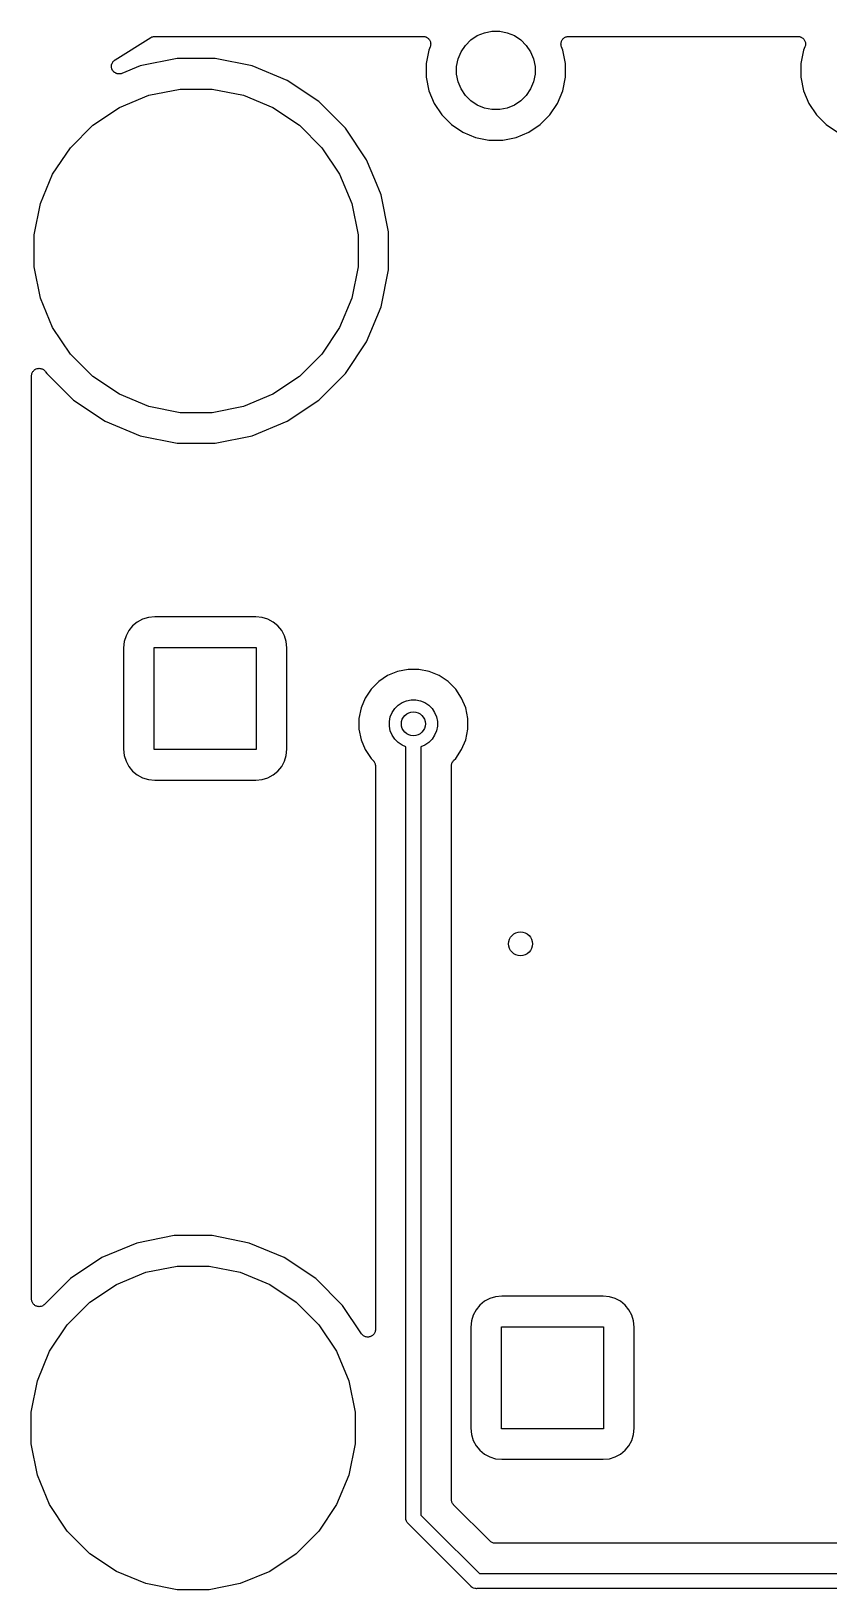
# Model space of a CAD drawing. Extents: x 83.1 to 154, y -94.5 to -68.3.
# Drawn here: x 83.13 to 96.43, y -94.44 to -68.45 of the extents above; entities that cross this region are included whole.
import ezdxf

# ---------------------------------------------------------------- set-up
doc = ezdxf.new("R2010")
doc.units = 0
doc.layers.add('BLACK', color=7, linetype='CONTINUOUS')

msp = doc.modelspace()

# ---------------------------------------------------------------- linework, layer by layer
at = {"layer": 'BLACK', "linetype": 'CONTINUOUS'}
for p, q in [((84.5249, -68.9255), (85.122, -68.5523)), ((85.122, -68.5523), (85.1235, -68.5514)), ((85.1235, -68.5514), (85.1323, -68.5472)), ((85.1323, -68.5472), (85.1409, -68.5426)), ((85.1409, -68.5426), (85.1434, -68.5418)), ((85.1434, -68.5418), (85.1458, -68.5407)), ((85.1458, -68.5407), (85.1553, -68.5382)), ((85.1553, -68.5382), (85.1646, -68.5354)), ((85.1646, -68.5354), (85.1673, -68.5352)), ((85.1673, -68.5352), (85.1698, -68.5345)), ((85.1698, -68.5345), (85.1796, -68.534)), ((85.1796, -68.534), (85.1893, -68.533)), ((85.1893, -68.533), (89.662, -68.533)), ((89.662, -68.533), (89.6631, -68.533)), ((89.6631, -68.533), (89.6632, -68.533)), ((89.6632, -68.533), (89.6632, -68.533)), ((89.6632, -68.533), (89.6638, -68.533)), ((89.6638, -68.533), (89.6759, -68.5344)), ((89.6759, -68.5344), (89.6878, -68.5356)), ((89.6878, -68.5356), (89.6881, -68.5357)), ((89.6881, -68.5357), (89.6885, -68.5358)), ((89.6885, -68.5358), (89.7, -68.5395)), ((89.7, -68.5395), (89.7115, -68.543)), ((89.7115, -68.543), (89.7118, -68.5432)), ((89.7118, -68.5432), (89.7121, -68.5433)), ((89.7121, -68.5433), (89.7227, -68.5491)), ((89.7227, -68.5491), (89.7333, -68.5548)), ((89.7333, -68.5548), (89.7335, -68.555)), ((89.7335, -68.555), (89.7338, -68.5552)), ((89.7338, -68.5552), (89.743, -68.563)), ((89.743, -68.563), (89.7523, -68.5707)), ((89.7523, -68.5707), (89.7525, -68.5709)), ((89.7525, -68.5709), (89.7528, -68.5711)), ((89.7528, -68.5711), (89.7604, -68.5806)), ((89.7604, -68.5806), (89.768, -68.5899)), ((89.768, -68.5899), (89.7681, -68.5902)), ((89.7681, -68.5902), (89.7683, -68.5905)), ((89.7683, -68.5905), (89.7739, -68.6012)), ((89.7739, -68.6012), (89.7796, -68.6118)), ((89.7796, -68.6118), (89.7796, -68.6121)), ((89.7796, -68.6121), (89.7798, -68.6124)), ((89.7798, -68.6124), (89.7832, -68.624)), ((89.7832, -68.624), (89.7867, -68.6355)), ((89.7867, -68.6355), (89.7867, -68.6359)), ((89.7867, -68.6359), (89.7868, -68.6362)), ((89.7868, -68.6362), (89.7879, -68.6483)), ((90.367, -68.6831), (90.4581, -68.592)), ((90.4581, -68.592), (90.5652, -68.5204)), ((90.5652, -68.5204), (90.6842, -68.4711)), ((90.6842, -68.4711), (90.8106, -68.446)), ((90.8106, -68.446), (90.9394, -68.446)), ((90.9394, -68.446), (91.0658, -68.4711)), ((91.0658, -68.4711), (91.1848, -68.5204)), ((91.1848, -68.5204), (91.2919, -68.592)), ((91.2919, -68.592), (91.383, -68.6831)), ((91.9623, -68.6466), (91.9635, -68.6345)), ((91.9635, -68.6345), (91.9636, -68.6341)), ((91.9636, -68.6341), (91.9637, -68.6338)), ((91.9637, -68.6338), (91.9673, -68.6224)), ((91.9673, -68.6224), (91.9709, -68.6108)), ((91.9709, -68.6108), (91.971, -68.6105)), ((91.971, -68.6105), (91.9711, -68.6102)), ((91.9711, -68.6102), (91.9769, -68.5996)), ((91.9769, -68.5996), (91.9827, -68.589)), ((91.9827, -68.589), (91.9829, -68.5887)), ((91.9829, -68.5887), (91.983, -68.5884)), ((91.983, -68.5884), (91.9908, -68.5791)), ((91.9908, -68.5791), (91.9985, -68.5699)), ((91.9985, -68.5699), (91.9987, -68.5697)), ((91.9987, -68.5697), (91.9989, -68.5694)), ((91.9989, -68.5694), (92.0082, -68.5619)), ((92.0082, -68.5619), (92.0177, -68.5542)), ((92.0177, -68.5542), (92.018, -68.5541)), ((92.018, -68.5541), (92.0182, -68.5539)), ((92.0182, -68.5539), (92.0288, -68.5483)), ((92.0288, -68.5483), (92.0396, -68.5426)), ((92.0396, -68.5426), (92.0399, -68.5425)), ((92.0399, -68.5425), (92.0402, -68.5423)), ((92.0402, -68.5423), (92.0518, -68.5389)), ((92.0518, -68.5389), (92.0633, -68.5354)), ((92.0633, -68.5354), (92.0636, -68.5354)), ((92.0636, -68.5354), (92.0639, -68.5353)), ((92.0639, -68.5353), (92.076, -68.5342)), ((92.076, -68.5342), (92.0879, -68.533)), ((92.0879, -68.533), (95.912, -68.533)), ((95.912, -68.533), (95.9131, -68.533)), ((95.9131, -68.533), (95.9132, -68.533)), ((95.9132, -68.533), (95.9132, -68.533)), ((95.9132, -68.533), (95.9138, -68.533)), ((95.9138, -68.533), (95.9259, -68.5344)), ((95.9259, -68.5344), (95.9378, -68.5356)), ((95.9378, -68.5356), (95.9381, -68.5357)), ((95.9381, -68.5357), (95.9385, -68.5358)), ((95.9385, -68.5358), (95.95, -68.5395)), ((95.95, -68.5395), (95.9615, -68.543)), ((95.9615, -68.543), (95.9618, -68.5432)), ((95.9618, -68.5432), (95.9621, -68.5433)), ((95.9621, -68.5433), (95.9727, -68.5491)), ((95.9727, -68.5491), (95.9833, -68.5548)), ((95.9833, -68.5548), (95.9835, -68.555)), ((95.9835, -68.555), (95.9838, -68.5552)), ((95.9838, -68.5552), (95.993, -68.563)), ((95.993, -68.563), (96.0023, -68.5707)), ((96.0023, -68.5707), (96.0025, -68.5709)), ((96.0025, -68.5709), (96.0028, -68.5711)), ((96.0028, -68.5711), (96.0104, -68.5806)), ((96.0104, -68.5806), (96.018, -68.5899)), ((96.018, -68.5899), (96.0181, -68.5902)), ((96.0181, -68.5902), (96.0183, -68.5905)), ((96.0183, -68.5905), (96.0239, -68.6012)), ((96.0239, -68.6012), (96.0296, -68.6118)), ((96.0296, -68.6118), (96.0296, -68.6121)), ((96.0296, -68.6121), (96.0298, -68.6124)), ((96.0298, -68.6124), (96.0332, -68.624)), ((96.0332, -68.624), (96.0367, -68.6355)), ((96.0367, -68.6355), (96.0367, -68.6359)), ((96.0367, -68.6359), (96.0368, -68.6362)), ((96.0368, -68.6362), (96.0379, -68.6483)), ((89.7577, -68.7611), (89.713, -68.9856)), ((89.7794, -68.7086), (89.7577, -68.7611)), ((89.7829, -68.6971), (89.7794, -68.7086)), ((89.7865, -68.6855), (89.7829, -68.6971)), ((89.7866, -68.6849), (89.7865, -68.6852)), ((89.7865, -68.6852), (89.7865, -68.6855)), ((89.7878, -68.673), (89.7866, -68.6849)), ((89.789, -68.6609), (89.7878, -68.673)), ((89.7879, -68.6483), (89.789, -68.6602)), ((89.789, -68.6602), (89.789, -68.6606)), ((89.789, -68.6606), (89.789, -68.6609)), ((90.2461, -68.9092), (90.2954, -68.7902)), ((90.2954, -68.7902), (90.367, -68.6831)), ((91.383, -68.6831), (91.4546, -68.7902)), ((91.4546, -68.7902), (91.5039, -68.9092)), ((91.961, -68.6584), (91.9623, -68.6466)), ((91.961, -68.6588), (91.961, -68.6584)), ((91.961, -68.6591), (91.961, -68.6588)), ((91.962, -68.6711), (91.961, -68.6591)), ((91.9631, -68.6831), (91.962, -68.6711)), ((91.9632, -68.6835), (91.9631, -68.6831)), ((91.9632, -68.6838), (91.9632, -68.6835)), ((91.9666, -68.6952), (91.9632, -68.6838)), ((91.9699, -68.707), (91.9666, -68.6952)), ((91.9702, -68.7076), (91.9699, -68.707)), ((91.9706, -68.7086), (91.9702, -68.7076)), ((91.9702, -68.7076), (91.9702, -68.7076)), ((91.9702, -68.7076), (91.9702, -68.7076)), ((91.9923, -68.7611), (91.9706, -68.7086)), ((92.037, -68.9856), (91.9923, -68.7611)), ((96.0077, -68.7611), (95.963, -68.9856)), ((96.0294, -68.7086), (96.0077, -68.7611)), ((96.0329, -68.6971), (96.0294, -68.7086)), ((96.0365, -68.6855), (96.0329, -68.6971)), ((96.0366, -68.6849), (96.0365, -68.6852)), ((96.0365, -68.6852), (96.0365, -68.6855)), ((96.0378, -68.673), (96.0366, -68.6849)), ((96.039, -68.6609), (96.0378, -68.673)), ((96.0379, -68.6483), (96.039, -68.6602)), ((96.039, -68.6602), (96.039, -68.6606)), ((96.039, -68.6606), (96.039, -68.6609)), ((84.4652, -69.0325), (84.4654, -69.0306)), ((84.4662, -69.043), (84.4652, -69.0325)), ((84.4653, -69.0287), (84.4667, -69.0183)), ((84.4654, -69.0306), (84.4653, -69.0287)), ((84.4669, -69.0535), (84.4662, -69.043)), ((84.4667, -69.0183), (84.4678, -69.0078)), ((84.4674, -69.0553), (84.4669, -69.0535)), ((84.4675, -69.0572), (84.4674, -69.0553)), ((84.4705, -69.0673), (84.4675, -69.0572)), ((84.4678, -69.0078), (84.4684, -69.006)), ((84.4684, -69.006), (84.4686, -69.0042)), ((84.4686, -69.0042), (84.472, -68.9942)), ((84.4732, -69.0774), (84.4705, -69.0673)), ((84.472, -68.9942), (84.4751, -68.9841)), ((84.474, -69.0791), (84.4732, -69.0774)), ((84.4746, -69.0809), (84.474, -69.0791)), ((84.4795, -69.0902), (84.4746, -69.0809)), ((84.4751, -68.9841), (84.476, -68.9825)), ((84.476, -68.9825), (84.4766, -68.9807)), ((84.4766, -68.9807), (84.4818, -68.9716)), ((84.4841, -69.0997), (84.4795, -69.0902)), ((84.4818, -68.9716), (84.4868, -68.9623)), ((84.4852, -69.1012), (84.4841, -69.0997)), ((84.4861, -69.1029), (84.4852, -69.1012)), ((84.4927, -69.1111), (84.4861, -69.1029)), ((84.4868, -68.9623), (84.488, -68.9609)), ((84.488, -68.9609), (84.489, -68.9592)), ((84.489, -68.9592), (84.4959, -68.9513)), ((84.4991, -69.1194), (84.4927, -69.1111)), ((84.4959, -68.9513), (84.5026, -68.9432)), ((84.5005, -69.1207), (84.4991, -69.1194)), ((84.5017, -69.1222), (84.5005, -69.1207)), ((84.5097, -69.1289), (84.5017, -69.1222)), ((84.5026, -68.9432), (84.5041, -68.942)), ((84.5041, -68.942), (84.5053, -68.9406)), ((84.5053, -68.9406), (84.5136, -68.9342)), ((84.5176, -69.1359), (84.5097, -69.1289)), ((84.5136, -68.9342), (84.5218, -68.9275)), ((84.5192, -69.1369), (84.5176, -69.1359)), ((84.5207, -69.1381), (84.5192, -69.1369)), ((84.5299, -69.1431), (84.5207, -69.1381)), ((84.5218, -68.9275), (84.5234, -68.9266)), ((84.5234, -68.9266), (84.5249, -68.9255)), ((84.539, -69.1484), (84.5299, -69.1431)), ((84.5408, -69.1491), (84.539, -69.1484)), ((84.5424, -69.15), (84.5408, -69.1491)), ((84.5524, -69.1531), (84.5424, -69.15)), ((84.5624, -69.1566), (84.5524, -69.1531)), ((84.5643, -69.1569), (84.5624, -69.1566)), ((84.6255, -69.1551), (84.6154, -69.158)), ((84.6357, -69.1525), (84.6255, -69.1551)), ((84.6374, -69.1517), (84.6357, -69.1525)), ((84.6392, -69.1512), (84.6374, -69.1517)), ((84.6408, -69.1505), (84.6392, -69.1512)), ((84.9417, -69.0259), (84.6408, -69.1505)), ((85.5614, -68.9026), (84.9417, -69.0259)), ((86.1934, -68.9026), (85.5614, -68.9026)), ((86.8131, -69.0259), (86.1934, -68.9026)), ((87.397, -69.2677), (86.8131, -69.0259)), ((89.713, -68.9856), (89.713, -69.2144)), ((90.221, -69.0356), (90.2461, -68.9092)), ((90.221, -69.1644), (90.221, -69.0356)), ((91.5039, -68.9092), (91.529, -69.0356)), ((91.529, -69.0356), (91.529, -69.1644)), ((92.037, -69.2144), (92.037, -68.9856)), ((95.963, -68.9856), (95.963, -69.2144)), ((84.5661, -69.1574), (84.5643, -69.1569)), ((84.5765, -69.1586), (84.5661, -69.1574)), ((84.5869, -69.16), (84.5765, -69.1586)), ((84.5888, -69.1599), (84.5869, -69.16)), ((84.5907, -69.1601), (84.5888, -69.1599)), ((84.6012, -69.1592), (84.5907, -69.1601)), ((84.6117, -69.1587), (84.6012, -69.1592)), ((84.6135, -69.1582), (84.6117, -69.1587)), ((84.6154, -69.158), (84.6135, -69.1582)), ((85.0898, -69.5144), (85.6115, -69.4106)), ((85.6115, -69.4106), (86.1433, -69.4106)), ((86.1433, -69.4106), (86.665, -69.5144)), ((87.9224, -69.6188), (87.397, -69.2677)), ((89.713, -69.2144), (89.7577, -69.4389)), ((90.2461, -69.2908), (90.221, -69.1644)), ((90.2954, -69.4098), (90.2461, -69.2908)), ((90.367, -69.5169), (90.2954, -69.4098)), ((91.4546, -69.4098), (91.383, -69.5169)), ((91.5039, -69.2908), (91.4546, -69.4098)), ((91.529, -69.1644), (91.5039, -69.2908)), ((91.9923, -69.4389), (92.037, -69.2144)), ((95.963, -69.2144), (96.0077, -69.4389)), ((84.5985, -69.7179), (85.0898, -69.5144)), ((86.665, -69.5144), (87.1563, -69.7179)), ((88.3692, -70.0656), (87.9224, -69.6188)), ((89.7577, -69.4389), (89.8452, -69.6504)), ((89.8452, -69.6504), (89.9724, -69.8407)), ((90.4581, -69.608), (90.367, -69.5169)), ((90.5652, -69.6796), (90.4581, -69.608)), ((91.2919, -69.608), (91.1848, -69.6796)), ((91.383, -69.5169), (91.2919, -69.608)), ((91.7776, -69.8407), (91.9047, -69.6504)), ((91.9047, -69.6504), (91.9923, -69.4389)), ((96.0077, -69.4389), (96.0952, -69.6504)), ((96.0952, -69.6504), (96.2224, -69.8407)), ((84.1562, -70.0134), (84.5985, -69.7179)), ((87.1563, -69.7179), (87.5986, -70.0134)), ((89.9724, -69.8407), (90.1343, -70.0026)), ((90.6842, -69.7289), (90.5652, -69.6796)), ((90.8106, -69.754), (90.6842, -69.7289)), ((90.9394, -69.754), (90.8106, -69.754)), ((91.0658, -69.7289), (90.9394, -69.754)), ((91.1848, -69.6796), (91.0658, -69.7289)), ((91.6157, -70.0026), (91.7776, -69.8407)), ((96.2224, -69.8407), (96.3843, -70.0026)), ((83.7802, -70.3894), (84.1562, -70.0134)), ((87.5986, -70.0134), (87.9746, -70.3894)), ((88.7203, -70.591), (88.3692, -70.0656)), ((90.1343, -70.0026), (90.3246, -70.1298)), ((90.3246, -70.1298), (90.5361, -70.2173)), ((91.2139, -70.2173), (91.4254, -70.1298)), ((91.4254, -70.1298), (91.6157, -70.0026)), ((96.3843, -70.0026), (96.5746, -70.1298)), ((83.4847, -70.8317), (83.7802, -70.3894)), ((87.9746, -70.3894), (88.2701, -70.8317)), ((90.5361, -70.2173), (90.7606, -70.262)), ((90.7606, -70.262), (90.9894, -70.262)), ((90.9894, -70.262), (91.2139, -70.2173)), ((88.8569, -70.9207), (88.7203, -70.591)), ((83.2812, -71.323), (83.4847, -70.8317)), ((88.2701, -70.8317), (88.4736, -71.323)), ((88.9621, -71.1749), (88.8569, -70.9207)), ((89.0854, -71.7946), (88.9621, -71.1749)), ((83.1774, -71.8447), (83.2812, -71.323)), ((88.4736, -71.323), (88.5774, -71.8447)), ((83.1774, -72.3765), (83.1774, -71.8447)), ((88.5774, -71.8447), (88.5774, -72.3765)), ((89.0854, -72.4266), (89.0854, -71.7946)), ((83.2812, -72.8982), (83.1774, -72.3765)), ((88.5774, -72.3765), (88.4736, -72.8982)), ((88.9621, -73.0463), (89.0854, -72.4266)), ((83.4847, -73.3895), (83.2812, -72.8982)), ((88.4736, -72.8982), (88.2701, -73.3895)), ((88.7203, -73.6302), (88.9621, -73.0463)), ((83.7802, -73.8317), (83.4847, -73.3895)), ((88.2701, -73.3895), (87.9746, -73.8317)), ((84.1562, -74.2078), (83.7802, -73.8317)), ((87.9746, -73.8317), (87.5986, -74.2078)), ((88.3692, -74.1556), (88.7203, -73.6302)), ((83.1808, -74.0977), (83.1902, -74.0901)), ((83.1902, -74.0901), (83.1903, -74.0901)), ((83.1903, -74.0901), (83.1905, -74.09)), ((83.1905, -74.09), (83.2013, -74.0843)), ((83.2013, -74.0843), (83.2121, -74.0786)), ((83.2121, -74.0786), (83.2123, -74.0785)), ((83.2123, -74.0785), (83.2124, -74.0785)), ((83.2124, -74.0785), (83.2239, -74.0751)), ((83.2239, -74.0751), (83.2359, -74.0715)), ((83.2359, -74.0715), (83.236, -74.0715)), ((83.236, -74.0715), (83.2362, -74.0715)), ((83.2362, -74.0715), (83.2482, -74.0704)), ((83.2482, -74.0704), (83.2606, -74.0692)), ((83.2606, -74.0692), (83.2607, -74.0692)), ((83.2607, -74.0692), (83.2609, -74.0692)), ((83.2609, -74.0692), (83.2731, -74.0705)), ((83.2731, -74.0705), (83.2852, -74.0718)), ((83.2852, -74.0718), (83.2854, -74.0718)), ((83.2854, -74.0718), (83.2855, -74.0718)), ((83.2855, -74.0718), (83.2973, -74.0755)), ((83.2973, -74.0755), (83.3089, -74.079)), ((83.3089, -74.079), (83.3091, -74.0791)), ((83.3091, -74.0791), (83.3092, -74.0791)), ((83.3092, -74.0791), (83.32, -74.085)), ((83.32, -74.085), (83.3307, -74.0908)), ((83.3307, -74.0908), (83.3309, -74.0909)), ((83.3309, -74.0909), (83.331, -74.0909)), ((83.331, -74.0909), (83.3404, -74.0987)), ((83.133, -74.1945), (83.1344, -74.1822)), ((83.133, -74.1948), (83.133, -74.1945)), ((83.133, -74.1962), (83.133, -74.1948)), ((83.133, -74.1948), (83.133, -74.1948)), ((83.133, -74.1948), (83.133, -74.1948)), ((83.133, -89.595), (83.133, -74.1962)), ((83.1344, -74.1822), (83.1357, -74.1701)), ((83.1357, -74.1701), (83.1358, -74.17)), ((83.1358, -74.1698), (83.1395, -74.1581)), ((83.1358, -74.17), (83.1358, -74.1698)), ((83.1395, -74.1581), (83.1431, -74.1465)), ((83.1431, -74.1465), (83.1432, -74.1464)), ((83.1432, -74.1464), (83.1433, -74.1462)), ((83.1433, -74.1462), (83.1492, -74.1354)), ((83.1492, -74.1354), (83.155, -74.1247)), ((83.155, -74.1247), (83.1551, -74.1246)), ((83.1551, -74.1246), (83.1552, -74.1245)), ((83.1552, -74.1245), (83.1633, -74.1149)), ((83.1633, -74.1149), (83.1709, -74.1057)), ((83.1709, -74.1057), (83.171, -74.1056)), ((83.171, -74.1056), (83.1711, -74.1055)), ((83.1711, -74.1055), (83.1808, -74.0977)), ((83.3404, -74.0987), (83.3499, -74.1065)), ((83.3499, -74.1065), (83.35, -74.1066)), ((83.35, -74.1066), (83.3501, -74.1067)), ((83.3501, -74.1067), (83.3579, -74.1162)), ((83.3579, -74.1162), (83.3656, -74.1257)), ((83.3656, -74.1257), (83.3856, -74.1556)), ((83.3856, -74.1556), (83.8324, -74.6024)), ((84.5985, -74.5033), (84.1562, -74.2078)), ((87.5986, -74.2078), (87.1563, -74.5033)), ((87.9224, -74.6024), (88.3692, -74.1556)), ((83.8324, -74.6024), (84.3578, -74.9535)), ((85.0898, -74.7068), (84.5985, -74.5033)), ((87.1563, -74.5033), (86.665, -74.7068)), ((87.397, -74.9535), (87.9224, -74.6024)), ((85.6115, -74.8106), (85.0898, -74.7068)), ((86.1433, -74.8106), (85.6115, -74.8106)), ((86.665, -74.7068), (86.1433, -74.8106)), ((84.3578, -74.9535), (84.9417, -75.1953)), ((86.8131, -75.1953), (87.397, -74.9535)), ((84.9417, -75.1953), (85.5614, -75.3186)), ((85.5614, -75.3186), (86.1934, -75.3186)), ((86.1934, -75.3186), (86.8131, -75.1953)), ((85.0802, -78.2276), (84.9845, -78.2566)), ((85.186, -78.2171), (85.0802, -78.2276)), ((86.8736, -78.2171), (85.186, -78.2171)), ((86.9794, -78.2275), (86.8736, -78.2171)), ((87.0751, -78.2566), (86.9794, -78.2275)), ((84.7554, -78.4446), (84.7082, -78.5329)), ((84.8189, -78.3673), (84.7554, -78.4446)), ((84.8962, -78.3038), (84.8189, -78.3673)), ((84.9845, -78.2566), (84.8962, -78.3038)), ((87.1634, -78.3038), (87.0751, -78.2566)), ((87.2407, -78.3673), (87.1634, -78.3038)), ((87.3042, -78.4446), (87.2407, -78.3673)), ((87.3514, -78.5329), (87.3042, -78.4446)), ((84.6791, -78.6286), (84.6687, -78.7344)), ((84.6687, -78.7344), (84.6687, -80.422)), ((84.7082, -78.5329), (84.6791, -78.6286)), ((85.1798, -80.4282), (85.1798, -78.7282)), ((85.1798, -78.7282), (86.8798, -78.7282)), ((86.8798, -78.7282), (86.8798, -80.4282)), ((87.3804, -78.6286), (87.3514, -78.5329)), ((87.3909, -78.7344), (87.3804, -78.6286)), ((87.3909, -80.422), (87.3909, -78.7344)), ((88.9212, -79.2947), (88.7947, -79.4212)), ((89.0699, -79.1953), (88.9212, -79.2947)), ((89.2351, -79.1269), (89.0699, -79.1953)), ((89.4106, -79.092), (89.2351, -79.1269)), ((89.5894, -79.092), (89.4106, -79.092)), ((89.7649, -79.1269), (89.5894, -79.092)), ((89.9301, -79.1953), (89.7649, -79.1269)), ((90.0788, -79.2947), (89.9301, -79.1953)), ((90.2053, -79.4212), (90.0788, -79.2947)), ((88.7947, -79.4212), (88.6953, -79.5699)), ((90.3047, -79.5699), (90.2053, -79.4212)), ((88.6269, -79.7351), (88.592, -79.9106)), ((88.6953, -79.5699), (88.6269, -79.7351)), ((89.1154, -79.8833), (89.1455, -79.8105)), ((89.1455, -79.8105), (89.1893, -79.745)), ((89.1893, -79.745), (89.245, -79.6893)), ((89.245, -79.6893), (89.3105, -79.6455)), ((89.3105, -79.6455), (89.3833, -79.6154)), ((89.3833, -79.6154), (89.4606, -79.6)), ((89.4606, -79.6), (89.5394, -79.6)), ((89.5394, -79.6), (89.6167, -79.6154)), ((89.6167, -79.6154), (89.6895, -79.6455)), ((89.6895, -79.6455), (89.755, -79.6893)), ((89.755, -79.6893), (89.8107, -79.745)), ((89.8107, -79.745), (89.8545, -79.8105)), ((89.8545, -79.8105), (89.8846, -79.8833)), ((90.3731, -79.7351), (90.3047, -79.5699)), ((90.408, -79.9106), (90.3731, -79.7351)), ((88.592, -79.9106), (88.592, -80.0894)), ((89.1, -79.9606), (89.1154, -79.8833)), ((89.1, -80.0394), (89.1, -79.9606)), ((89.1154, -80.1167), (89.1, -80.0394)), ((89.8846, -79.8833), (89.9, -79.9606)), ((89.9, -80.0394), (89.8846, -80.1167)), ((89.9, -79.9606), (89.9, -80.0394)), ((90.408, -80.0894), (90.408, -79.9106)), ((88.592, -80.0894), (88.6269, -80.2649)), ((88.6269, -80.2649), (88.6953, -80.4301)), ((89.1455, -80.1895), (89.1154, -80.1167)), ((89.1893, -80.255), (89.1455, -80.1895)), ((89.245, -80.3107), (89.1893, -80.255)), ((89.3105, -80.3545), (89.245, -80.3107)), ((89.755, -80.3107), (89.6895, -80.3545)), ((89.8107, -80.255), (89.755, -80.3107)), ((89.8545, -80.1895), (89.8107, -80.255)), ((89.8846, -80.1167), (89.8545, -80.1895)), ((90.3047, -80.4301), (90.3731, -80.2649)), ((90.3731, -80.2649), (90.408, -80.0894)), ((84.6687, -80.422), (84.6791, -80.5278)), ((84.6791, -80.5278), (84.7082, -80.6235)), ((86.8798, -80.4282), (85.1798, -80.4282)), ((87.3514, -80.6235), (87.3804, -80.5278)), ((87.3804, -80.5278), (87.3909, -80.422)), ((88.6953, -80.4301), (88.7947, -80.5788)), ((88.7947, -80.5788), (88.8298, -80.6139)), ((89.375, -80.3812), (89.3105, -80.3545)), ((89.375, -92.0061), (89.375, -80.3812)), ((89.6895, -80.3545), (89.625, -80.3812)), ((89.625, -80.3812), (89.625, -93.1982)), ((90.1702, -80.6139), (90.2053, -80.5788)), ((90.2053, -80.5788), (90.3047, -80.4301)), ((84.7082, -80.6235), (84.7554, -80.7118)), ((84.7554, -80.7118), (84.8189, -80.7891)), ((84.8189, -80.7891), (84.8962, -80.8526)), ((84.8962, -80.8526), (84.9845, -80.8998)), ((87.0751, -80.8998), (87.1634, -80.8526)), ((87.1634, -80.8526), (87.2407, -80.7891)), ((87.2407, -80.7891), (87.3042, -80.7118)), ((87.3042, -80.7118), (87.3514, -80.6235)), ((88.8298, -80.6139), (88.8301, -80.6142)), ((88.8301, -80.6142), (88.8301, -80.6142)), ((88.8301, -80.6142), (88.8301, -80.6142)), ((88.8301, -80.6142), (88.831, -80.6152)), ((88.831, -80.6152), (88.8384, -80.6244)), ((88.8384, -80.6244), (88.8458, -80.6334)), ((88.8458, -80.6334), (88.8461, -80.634)), ((88.8461, -80.634), (88.8465, -80.6345)), ((88.8465, -80.6345), (88.8519, -80.645)), ((88.8519, -80.645), (88.8574, -80.6553)), ((88.8574, -80.6553), (88.8576, -80.656)), ((88.8576, -80.656), (88.8579, -80.6565)), ((88.8579, -80.6565), (88.8612, -80.6678)), ((88.8612, -80.6678), (88.8646, -80.679)), ((88.8646, -80.679), (88.8646, -80.6797)), ((88.8646, -80.6797), (88.8648, -80.6804)), ((88.8648, -80.6804), (88.8659, -80.6921)), ((88.8659, -80.6921), (88.867, -80.7037)), ((88.867, -80.7037), (88.867, -90.1022)), ((90.133, -80.7019), (90.1343, -80.6903)), ((90.133, -80.7032), (90.133, -80.7019)), ((90.133, -80.7033), (90.133, -80.7032)), ((90.133, -80.7037), (90.133, -80.7033)), ((90.133, -80.7033), (90.133, -80.7033)), ((90.133, -92.9352), (90.133, -80.7037)), ((90.1343, -80.6903), (90.1355, -80.6786)), ((90.1355, -80.6786), (90.1357, -80.678)), ((90.1357, -80.678), (90.1358, -80.6773)), ((90.1358, -80.6773), (90.1393, -80.6661)), ((90.1393, -80.6661), (90.1428, -80.6549)), ((90.1428, -80.6549), (90.1431, -80.6543)), ((90.1431, -80.6543), (90.1433, -80.6537)), ((90.1433, -80.6537), (90.1489, -80.6434)), ((90.1489, -80.6434), (90.1545, -80.6331)), ((90.1545, -80.6331), (90.1549, -80.6325)), ((90.1549, -80.6325), (90.1552, -80.632)), ((90.1552, -80.632), (90.1627, -80.623)), ((90.1627, -80.623), (90.1702, -80.6139)), ((84.9845, -80.8998), (85.0802, -80.9288)), ((85.0802, -80.9288), (85.186, -80.9393)), ((85.186, -80.9393), (86.8736, -80.9393)), ((86.8736, -80.9393), (86.9794, -80.9288)), ((86.9794, -80.9288), (87.0751, -80.8998)), ((85.5106, -88.5368), (84.8909, -88.6601)), ((86.1426, -88.5368), (85.5106, -88.5368)), ((86.7623, -88.6601), (86.1426, -88.5368)), ((84.307, -88.9019), (83.7816, -89.253)), ((84.8909, -88.6601), (84.307, -88.9019)), ((87.3462, -88.9019), (86.7623, -88.6601)), ((87.8716, -89.253), (87.3462, -88.9019)), ((84.5477, -89.3521), (85.039, -89.1486)), ((85.039, -89.1486), (85.5607, -89.0448)), ((85.5607, -89.0448), (86.0925, -89.0448)), ((86.0925, -89.0448), (86.6142, -89.1486)), ((86.6142, -89.1486), (87.1055, -89.3521)), ((83.7816, -89.253), (83.3498, -89.6848)), ((84.1054, -89.6476), (84.5477, -89.3521)), ((87.1055, -89.3521), (87.5477, -89.6476)), ((88.3184, -89.6998), (87.8716, -89.253)), ((83.1342, -89.6072), (83.133, -89.595)), ((83.1353, -89.6192), (83.1342, -89.6072)), ((83.1354, -89.6194), (83.1353, -89.6192)), ((83.1354, -89.6197), (83.1354, -89.6194)), ((83.139, -89.6314), (83.1354, -89.6197)), ((83.1424, -89.643), (83.139, -89.6314)), ((83.1425, -89.6432), (83.1424, -89.643)), ((83.1426, -89.6434), (83.1425, -89.6432)), ((83.1483, -89.6541), (83.1426, -89.6434)), ((83.154, -89.6649), (83.1483, -89.6541)), ((83.1541, -89.6651), (83.154, -89.6649)), ((83.1542, -89.6653), (83.1541, -89.6651)), ((83.1619, -89.6747), (83.1542, -89.6653)), ((83.1696, -89.6842), (83.1619, -89.6747)), ((83.1697, -89.6843), (83.1696, -89.6842)), ((83.1699, -89.6845), (83.1697, -89.6843)), ((83.1792, -89.6922), (83.1699, -89.6845)), ((83.1886, -89.7), (83.1792, -89.6922)), ((83.339, -89.6936), (83.3295, -89.7013)), ((83.3485, -89.686), (83.339, -89.6936)), ((83.3488, -89.6857), (83.3485, -89.686)), ((83.3489, -89.6857), (83.3488, -89.6857)), ((83.3498, -89.6848), (83.3489, -89.6857)), ((83.3489, -89.6857), (83.3489, -89.6857)), ((83.7294, -90.0236), (84.1054, -89.6476)), ((87.5477, -89.6476), (87.9238, -90.0236)), ((90.6101, -89.6957), (90.5466, -89.773)), ((90.6874, -89.6322), (90.6101, -89.6957)), ((90.7757, -89.585), (90.6874, -89.6322)), ((90.8714, -89.556), (90.7757, -89.585)), ((90.9772, -89.5455), (90.8714, -89.556)), ((92.6648, -89.5455), (90.9772, -89.5455)), ((92.7706, -89.5559), (92.6648, -89.5455)), ((92.8663, -89.585), (92.7706, -89.5559)), ((92.9546, -89.6322), (92.8663, -89.585)), ((93.0319, -89.6957), (92.9546, -89.6322)), ((93.0954, -89.773), (93.0319, -89.6957)), ((83.1888, -89.7001), (83.1886, -89.7)), ((83.189, -89.7003), (83.1888, -89.7001)), ((83.1997, -89.7061), (83.189, -89.7003)), ((83.2104, -89.7119), (83.1997, -89.7061)), ((83.2106, -89.712), (83.2104, -89.7119)), ((83.2108, -89.7121), (83.2106, -89.712)), ((83.2225, -89.7157), (83.2108, -89.7121)), ((83.234, -89.7193), (83.2225, -89.7157)), ((83.2343, -89.7193), (83.234, -89.7193)), ((83.2345, -89.7194), (83.2343, -89.7193)), ((83.2466, -89.7207), (83.2345, -89.7194)), ((83.2587, -89.722), (83.2466, -89.7207)), ((83.2589, -89.722), (83.2587, -89.722)), ((83.2591, -89.722), (83.2589, -89.722)), ((83.2712, -89.7209), (83.2591, -89.722)), ((83.2834, -89.7198), (83.2712, -89.7209)), ((83.2836, -89.7198), (83.2834, -89.7198)), ((83.2838, -89.7197), (83.2836, -89.7198)), ((83.2953, -89.7164), (83.2838, -89.7197)), ((83.3072, -89.7129), (83.2953, -89.7164)), ((83.3074, -89.7128), (83.3072, -89.7129)), ((83.3076, -89.7127), (83.3074, -89.7128)), ((83.3184, -89.7071), (83.3076, -89.7127)), ((83.3292, -89.7015), (83.3184, -89.7071)), ((83.3293, -89.7014), (83.3292, -89.7015)), ((83.3295, -89.7013), (83.3293, -89.7014)), ((88.6344, -90.1727), (88.3184, -89.6998)), ((90.4994, -89.8613), (90.4703, -89.957)), ((90.5466, -89.773), (90.4994, -89.8613)), ((93.1426, -89.8613), (93.0954, -89.773)), ((93.1716, -89.957), (93.1426, -89.8613)), ((83.4339, -90.4659), (83.7294, -90.0236)), ((87.9238, -90.0236), (88.2193, -90.4659)), ((88.6421, -90.1821), (88.6344, -90.1727)), ((88.6499, -90.1917), (88.6421, -90.1821)), ((88.65, -90.1918), (88.6499, -90.1917)), ((88.6501, -90.1919), (88.65, -90.1918)), ((88.6596, -90.1997), (88.6501, -90.1919)), ((88.669, -90.2075), (88.6596, -90.1997)), ((88.6691, -90.2075), (88.669, -90.2075)), ((88.6693, -90.2076), (88.6691, -90.2075)), ((88.6801, -90.2135), (88.6693, -90.2076)), ((88.6908, -90.2192), (88.6801, -90.2135)), ((88.7988, -90.214), (88.7879, -90.2198)), ((88.8095, -90.2084), (88.7988, -90.214)), ((88.8097, -90.2083), (88.8095, -90.2084)), ((88.8098, -90.2083), (88.8097, -90.2083)), ((88.8193, -90.2006), (88.8098, -90.2083)), ((88.8289, -90.1929), (88.8193, -90.2006)), ((88.829, -90.1928), (88.8289, -90.1929)), ((88.8291, -90.1927), (88.829, -90.1928)), ((88.8369, -90.1833), (88.8291, -90.1927)), ((88.8448, -90.1739), (88.8369, -90.1833)), ((88.8449, -90.1738), (88.8448, -90.1739)), ((88.845, -90.1736), (88.8449, -90.1738)), ((88.8509, -90.1628), (88.845, -90.1736)), ((88.8567, -90.1522), (88.8509, -90.1628)), ((88.8568, -90.152), (88.8567, -90.1522)), ((88.8569, -90.1519), (88.8568, -90.152)), ((88.8606, -90.1401), (88.8569, -90.1519)), ((88.8642, -90.1286), (88.8606, -90.1401)), ((88.8643, -90.1282), (88.8642, -90.1284)), ((88.8642, -90.1284), (88.8642, -90.1286)), ((88.8656, -90.1162), (88.8643, -90.1282)), ((88.867, -90.1039), (88.8656, -90.1162)), ((88.867, -90.1022), (88.867, -90.1036)), ((88.867, -90.1036), (88.867, -90.1036)), ((88.867, -90.1036), (88.867, -90.1036)), ((88.867, -90.1036), (88.867, -90.1039)), ((90.4703, -89.957), (90.4599, -90.0628)), ((90.4599, -90.0628), (90.4599, -91.7504)), ((90.971, -91.7566), (90.971, -90.0566)), ((90.971, -90.0566), (92.671, -90.0566)), ((92.671, -90.0566), (92.671, -91.7566)), ((93.1821, -90.0628), (93.1716, -89.957)), ((93.1821, -91.7504), (93.1821, -90.0628)), ((83.2304, -90.9572), (83.4339, -90.4659)), ((88.2193, -90.4659), (88.4228, -90.9572)), ((88.6909, -90.2193), (88.6908, -90.2192)), ((88.6911, -90.2194), (88.6909, -90.2193)), ((88.7029, -90.223), (88.6911, -90.2194)), ((88.7145, -90.2266), (88.7029, -90.223)), ((88.7146, -90.2266), (88.7145, -90.2266)), ((88.7148, -90.2266), (88.7146, -90.2266)), ((88.727, -90.2279), (88.7148, -90.2266)), ((88.7391, -90.2292), (88.727, -90.2279)), ((88.7393, -90.2292), (88.7391, -90.2292)), ((88.7394, -90.2292), (88.7393, -90.2292)), ((88.7518, -90.228), (88.7394, -90.2292)), ((88.7638, -90.2269), (88.7518, -90.228)), ((88.764, -90.2269), (88.7638, -90.2269)), ((88.7641, -90.2269), (88.764, -90.2269)), ((88.7762, -90.2233), (88.7641, -90.2269)), ((88.7876, -90.2199), (88.7762, -90.2233)), ((88.7877, -90.2198), (88.7876, -90.2199)), ((88.7879, -90.2198), (88.7877, -90.2198)), ((83.1266, -91.4789), (83.2304, -90.9572)), ((88.4228, -90.9572), (88.5266, -91.4789)), ((83.1266, -92.0107), (83.1266, -91.4789)), ((88.5266, -91.4789), (88.5266, -92.0107)), ((90.4599, -91.7504), (90.4703, -91.8562)), ((92.671, -91.7566), (90.971, -91.7566)), ((93.1716, -91.8562), (93.1821, -91.7504)), ((83.2304, -92.5324), (83.1266, -92.0107)), ((88.5266, -92.0107), (88.4228, -92.5324)), ((89.375, -93.2439), (89.375, -92.0061)), ((89.375, -92.0061), (89.375, -92.0061)), ((90.4703, -91.8562), (90.4994, -91.9519)), ((90.4994, -91.9519), (90.5466, -92.0402)), ((93.0954, -92.0402), (93.1426, -91.9519)), ((93.1426, -91.9519), (93.1716, -91.8562)), ((90.5466, -92.0402), (90.6101, -92.1175)), ((90.6101, -92.1175), (90.6874, -92.181)), ((90.6874, -92.181), (90.7757, -92.2282)), ((90.7757, -92.2282), (90.8714, -92.2572)), ((90.8714, -92.2572), (90.9772, -92.2677)), ((90.9772, -92.2677), (92.6648, -92.2677)), ((92.6648, -92.2677), (92.7706, -92.2572)), ((92.7706, -92.2572), (92.8663, -92.2282)), ((92.8663, -92.2282), (92.9546, -92.181)), ((92.9546, -92.181), (93.0319, -92.1175)), ((93.0319, -92.1175), (93.0954, -92.0402)), ((83.4339, -93.0237), (83.2304, -92.5324)), ((88.4228, -92.5324), (88.2193, -93.0237)), ((83.7294, -93.4659), (83.4339, -93.0237)), ((88.2193, -93.0237), (87.9238, -93.4659)), ((90.1341, -92.9469), (90.133, -92.9352)), ((90.1352, -92.9586), (90.1341, -92.9469)), ((90.1354, -92.9592), (90.1352, -92.9586)), ((90.1354, -92.9599), (90.1354, -92.9592)), ((90.1388, -92.9711), (90.1354, -92.9599)), ((90.1421, -92.9824), (90.1388, -92.9711)), ((90.1424, -92.983), (90.1421, -92.9824)), ((90.1426, -92.9836), (90.1424, -92.983)), ((90.1481, -92.994), (90.1426, -92.9836)), ((90.1535, -93.0044), (90.1481, -92.994)), ((90.1539, -93.0049), (90.1535, -93.0044)), ((90.1542, -93.0055), (90.1539, -93.0049)), ((90.1616, -93.0146), (90.1542, -93.0055)), ((90.169, -93.0237), (90.1616, -93.0146)), ((90.1699, -93.0247), (90.169, -93.0237)), ((90.1702, -93.025), (90.1699, -93.0247)), ((90.1699, -93.0247), (90.1699, -93.0247)), ((90.1699, -93.0247), (90.1699, -93.0247)), ((90.775, -93.6298), (90.1702, -93.025)), ((89.3744, -93.25), (89.375, -93.2439)), ((89.375, -93.2561), (89.3744, -93.25)), ((89.3768, -93.2745), (89.375, -93.2561)), ((89.375, -93.2561), (89.375, -93.2561)), ((89.384, -93.2981), (89.3768, -93.2745)), ((89.3956, -93.3198), (89.384, -93.2981)), ((89.4112, -93.3388), (89.3956, -93.3198)), ((89.625, -93.1982), (89.8426, -93.4158)), ((84.1054, -93.842), (83.7294, -93.4659)), ((87.9238, -93.4659), (87.5477, -93.842)), ((89.416, -93.3427), (89.4112, -93.3388)), ((89.6688, -93.5956), (89.416, -93.3427)), ((90.4573, -94.3841), (89.6688, -93.5956)), ((89.8426, -93.4158), (90.6018, -94.175)), ((84.5477, -94.1375), (84.1054, -93.842)), ((87.5477, -93.842), (87.1055, -94.1375)), ((90.7841, -93.6372), (90.775, -93.6298)), ((90.7931, -93.6448), (90.7841, -93.6372)), ((90.7936, -93.6451), (90.7931, -93.6448)), ((90.7942, -93.6455), (90.7936, -93.6451)), ((90.8045, -93.6511), (90.7942, -93.6455)), ((90.8148, -93.6567), (90.8045, -93.6511)), ((90.8154, -93.6569), (90.8148, -93.6567)), ((90.816, -93.6572), (90.8154, -93.6569)), ((90.8272, -93.6607), (90.816, -93.6572)), ((90.8384, -93.6642), (90.8272, -93.6607)), ((90.8391, -93.6643), (90.8384, -93.6642)), ((90.8397, -93.6645), (90.8391, -93.6643)), ((90.8513, -93.6657), (90.8397, -93.6645)), ((90.863, -93.667), (90.8513, -93.6657)), ((90.8643, -93.667), (90.863, -93.667)), ((90.8644, -93.667), (90.8643, -93.667)), ((90.8648, -93.667), (90.8644, -93.667)), ((90.8644, -93.667), (90.8644, -93.667)), ((134.885, -93.667), (90.8648, -93.667)), ((85.039, -94.341), (84.5477, -94.1375)), ((85.5607, -94.4448), (85.039, -94.341)), ((86.6142, -94.341), (86.0925, -94.4448)), ((87.1055, -94.1375), (86.6142, -94.341)), ((90.6018, -94.175), (135.148, -94.175)), ((86.0925, -94.4448), (85.5607, -94.4448)), ((90.4612, -94.3888), (90.4573, -94.3841)), ((90.4659, -94.3927), (90.4612, -94.3888)), ((90.4777, -94.4024), (90.4659, -94.3927)), ((90.4659, -94.3927), (90.4659, -94.3927)), ((90.4802, -94.4044), (90.4777, -94.4024)), ((90.5019, -94.416), (90.4802, -94.4044)), ((90.5255, -94.4232), (90.5019, -94.416)), ((90.5439, -94.425), (90.5255, -94.4232)), ((90.55, -94.4256), (90.5439, -94.425)), ((90.5439, -94.425), (90.5439, -94.425)), ((90.5561, -94.425), (90.55, -94.4256)), ((135.194, -94.425), (90.5561, -94.425))]:
    msp.add_line(p, q, dxfattribs=at)
at = {"layer": 'BLACK'}
for centre in [(89.5, -80), (91.2876, -83.6694)]:
    msp.add_circle(centre, 0.2, dxfattribs=at)

doc.saveas('drawing.dxf')
